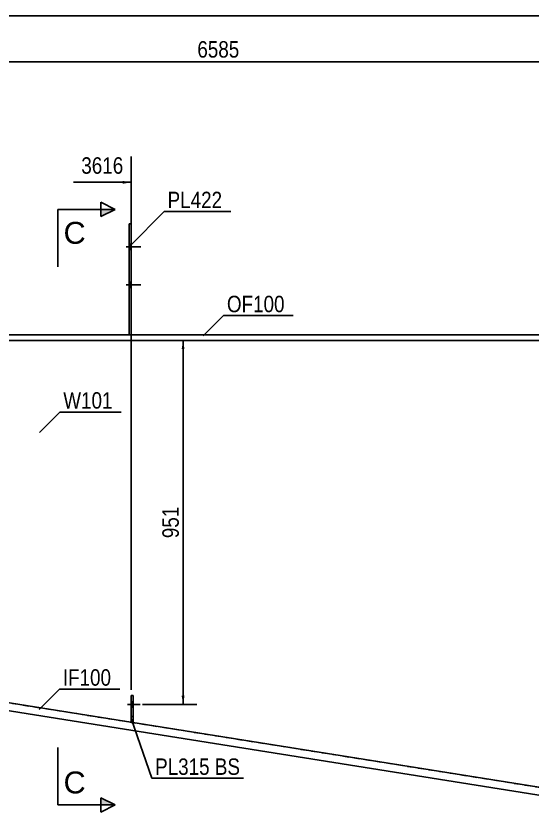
# Model space of a CAD drawing. Header units: millimetres. Extents: x -350 to 53, y -180 to 97.
# Drawn here: x -180.6 to -90.8, y -42.2 to 96.5 of the extents above; entities that cross this region are included whole.
import ezdxf

# ---------------------------------------------------------------- set-up
doc = ezdxf.new("R2010")
doc.units = ezdxf.units.MM
doc.linetypes.add('DXK_LINE_DOT1', pattern=[1.8814, 0.9407, -0.9407])
doc.linetypes.add('DXK_LINE_DOT2', pattern=[3.9198, 1.9599, -1.9599])
doc.styles.add('Arial', font='ARIAL.TTF', dxfattribs={"height": 0.2})
doc.styles.add('Arial Narrow', font='ARIALN.TTF', dxfattribs={"height": 0.2})

# ---------------------------------------------------------------- blocks, each defined once
blk = doc.blocks.new('Unknown-623466404-1210')
at = {"color": 5, "linetype": 'Continuous'}
blk.add_line((52.84, 96.55), (-347.16, 96.55), dxfattribs=at)
blk = doc.blocks.new('Part-623466404-1896 - 1826')
at = {"color": 2, "linetype": 'Continuous'}
blk.add_line((-201.64, 40), (-201.64, -20), dxfattribs=at)
at = {"color": 7, "linetype": 'DXK_LINE_DOT1'}
for p, q in [((-76.16, 40), (-201.64, 40)), ((-76.16, -40), (-76.16, 40)), ((-201.64, -20), (-76.16, -40))]:
    blk.add_line(p, q, dxfattribs=at)
blk = doc.blocks.new('Part-623466404-1869 - 1826')
at = {"color": 2, "linetype": 'Continuous'}
for p, q in [((-191, 41), (23.69, 41)), ((-191, 41), (-191, 40)), ((23.69, 41), (23.69, 40)), ((-191, 40), (23.69, 40))]:
    blk.add_line(p, q, dxfattribs=at)
blk = doc.blocks.new('Part-623466404-1906 - 1826')
at = {"color": 2, "linetype": 'Continuous'}
for p, q in [((-201.64, -20), (-201.85, -21.32)), ((-76.16, -40), (-201.64, -20)), ((-76.37, -41.32), (-201.85, -21.32)), ((-76.16, -40), (-76.37, -41.32))]:
    blk.add_line(p, q, dxfattribs=at)
blk = doc.blocks.new('Part-623466404-7665 - 1826')
at = {"color": 7, "linetype": 'DXK_LINE_DOT1'}
for p, q in [((-160.56, -21.89), (-160.56, -26.55)), ((-160.23, -21.89), (-160.56, -21.89)), ((-160.23, -26.55), (-160.23, -21.89)), ((-160.52, -26.55), (-160.23, -26.55))]:
    blk.add_line(p, q, dxfattribs=at)
blk = doc.blocks.new('Part-623466404-7661 - 1826')
at = {"color": 2, "linetype": 'Continuous'}
for p, q in [((-160.56, 60.33), (-160.9, 60.33)), ((-160.9, 60.33), (-160.9, 41)), ((-160.56, 60.33), (-160.56, 41))]:
    blk.add_line(p, q, dxfattribs=at)
at = {"color": 7, "linetype": 'DXK_LINE_DOT1'}
blk.add_line((-160.9, 41), (-160.56, 41), dxfattribs=at)
blk = doc.blocks.new('Part-623466404-7662 - 1826')
at = {"color": 2, "linetype": 'Continuous'}
for p, q in [((-160.56, -26.55), (-160.56, -21.89)), ((-160.23, -21.89), (-160.56, -21.89)), ((-160.23, -26.55), (-160.23, -21.89)), ((-160.52, -26.55), (-160.23, -26.55))]:
    blk.add_line(p, q, dxfattribs=at)
at = {"color": 7, "linetype": 'DXK_LINE_DOT1'}
for p, q in [((-160.56, -25.55), (-160.23, -25.55)), ((-160.56, -26.55), (-160.56, -26.55)), ((-160.56, -26.55), (-160.52, -26.55))]:
    blk.add_line(p, q, dxfattribs=at)
blk = doc.blocks.new('Bolt-623466404-7668 - 1826')
at = {"linetype": 'Continuous'}
for points in [[(-160.56, 55.87), (-160.56, 56.8), (-160.9, 56.8), (-160.9, 55.87)], [(-160.56, 55.87), (-160.56, 56.8), (-160.9, 56.8), (-160.9, 55.87)], [(-160.56, 49.2), (-160.56, 50.13), (-160.9, 50.13), (-160.9, 49.2)], [(-160.56, 49.2), (-160.56, 50.13), (-160.9, 50.13), (-160.9, 49.2)]]:
    blk.add_hatch(color=3, dxfattribs=at).paths.add_polyline_path(points)
at = {"color": 3, "linetype": 'Continuous'}
for p, q in [((-161.43, 56.33), (-158.9, 56.33)), ((-161.43, 56.33), (-158.9, 56.33)), ((-160.9, 56.8), (-160.56, 56.8)), ((-160.9, 56.8), (-160.56, 56.8)), ((-160.9, 55.87), (-160.56, 55.87)), ((-160.9, 55.87), (-160.56, 55.87)), ((-160.9, 50.13), (-160.56, 50.13)), ((-160.9, 50.13), (-160.56, 50.13)), ((-161.43, 49.67), (-158.9, 49.67)), ((-161.43, 49.67), (-158.9, 49.67)), ((-160.9, 49.2), (-160.56, 49.2)), ((-160.9, 49.2), (-160.56, 49.2))]:
    blk.add_line(p, q, dxfattribs=at)
blk = doc.blocks.new('Bolt-623466404-7669 - 1826')
at = {"linetype": 'Continuous'}
blk.add_hatch(color=3, dxfattribs=at).paths.add_polyline_path([(-160.23, -23.89), (-160.23, -22.95), (-160.56, -22.95), (-160.56, -23.89)])
at = {"color": 3, "linetype": 'Continuous'}
for p, q in [((-161.2, -23.42), (-159, -23.42)), ((-160.56, -22.95), (-160.23, -22.95)), ((-160.56, -23.89), (-160.23, -23.89))]:
    blk.add_line(p, q, dxfattribs=at)
blk = doc.blocks.new('Bolt-623466404-7672 - 1826')
at = {"color": 3, "linetype": 'DXK_LINE_DOT2'}
for p, q in [((-161.2, -23.42), (-159, -23.42)), ((-160.56, -22.95), (-160.23, -22.95)), ((-160.56, -23.89), (-160.23, -23.89))]:
    blk.add_line(p, q, dxfattribs=at)
blk = doc.blocks.new('StraightDimension-623466404-12931 - 1826')
at = {"linetype": 'Continuous'}
blk.add_hatch(color=7, dxfattribs=at).paths.add_polyline_path([(-162.06, 67.8), (-160.56, 67.55), (-162.06, 67.3)])
at = {"color": 7, "linetype": 'Continuous'}
for p, q in [((-160.56, -20.89), (-160.56, 72.05)), ((-170.62, 67.55), (-160.56, 67.55))]:
    blk.add_line(p, q, dxfattribs=at)
at = {"color": 0}
blk.add_wipeout([(-161.34, 68.45), (-161.34, 72.65), (-169.85, 72.65), (-169.85, 68.45)], dxfattribs=at)
at = {"color": 3, "style": 'Arial Narrow'}
blk.add_text('3616', height=2.863, dxfattribs=at).set_placement((-169.25, 69.05))
blk = doc.blocks.new('StraightDimension-623466404-3008 - 1826')
at = {"color": 7, "linetype": 'Continuous'}
blk.add_line((-326.82, 88.54), (36.03, 88.54), dxfattribs=at)
at = {"color": 0}
blk.add_wipeout([(-141.14, 88.69), (-141.14, 92.89), (-149.65, 92.89), (-149.65, 88.69)], dxfattribs=at)
at = {"color": 3, "style": 'Arial Narrow'}
blk.add_text('6585', height=2.863, dxfattribs=at).set_placement((-149.05, 89.29))
blk = doc.blocks.new('StraightDimension-623466404-8519 - 1826')
at = {"linetype": 'Continuous'}
for points in [[(-151.78, 38.5), (-151.53, 40), (-151.28, 38.5)], [(-151.28, -21.92), (-151.53, -23.42), (-151.78, -21.92)]]:
    blk.add_hatch(color=7, dxfattribs=at).paths.add_polyline_path(points)
at = {"color": 7, "linetype": 'Continuous'}
for p, q in [((-145.55, 40), (-153.78, 40)), ((-151.53, -23.42), (-151.53, 40)), ((-158.61, -23.42), (-149.13, -23.42))]:
    blk.add_line(p, q, dxfattribs=at)
at = {"color": 0}
blk.add_wipeout([(-151.68, 11.63), (-155.88, 11.63), (-155.88, 4.95), (-151.68, 4.95)], dxfattribs=at)
at = {"color": 3, "style": 'Arial Narrow'}
blk.add_text('951', height=2.863, rotation=90.0002, dxfattribs=at).set_placement((-152.28, 5.55))
blk = doc.blocks.new('Mark-623466404-1865 - 1826')
at = {"color": 0}
blk.add_wipeout([(-133.85, 44.92), (-133.85, 47.92), (-143.9, 47.92), (-143.9, 44.92)], dxfattribs=at)
blk.add_wipeout([(-133.85, 44.92), (-133.85, 47.92), (-143.9, 47.92), (-143.9, 44.92)], dxfattribs=at)
at = {"color": 7, "linetype": 'Continuous'}
for p, q in [((-148.04, 40.78), (-144.5, 44.32)), ((-144.5, 44.32), (-132.35, 44.32))]:
    blk.add_line(p, q, dxfattribs=at)
at = {"color": 3, "style": 'Arial Narrow'}
blk.add_text('OF100', height=2.863, dxfattribs=at).set_placement((-143.9, 44.92))
blk = doc.blocks.new('Mark-623466404-1892 - 1826')
at = {"color": 0}
blk.add_wipeout([(-163.8, 28.12), (-163.8, 31.12), (-172.39, 31.12), (-172.39, 28.12)], dxfattribs=at)
blk.add_wipeout([(-163.8, 28.12), (-163.8, 31.12), (-172.39, 31.12), (-172.39, 28.12)], dxfattribs=at)
at = {"color": 7, "linetype": 'Continuous'}
for p, q in [((-176.53, 23.98), (-172.99, 27.52)), ((-172.99, 27.52), (-162.3, 27.52))]:
    blk.add_line(p, q, dxfattribs=at)
at = {"color": 3, "style": 'Arial Narrow'}
blk.add_text('W101', height=2.863, dxfattribs=at).set_placement((-172.39, 28.12))
blk = doc.blocks.new('Mark-623466404-1902 - 1826')
at = {"color": 0}
blk.add_wipeout([(-164.06, -20.16), (-164.06, -17.16), (-172.47, -17.16), (-172.47, -20.16)], dxfattribs=at)
blk.add_wipeout([(-164.06, -20.16), (-164.06, -17.16), (-172.47, -17.16), (-172.47, -20.16)], dxfattribs=at)
at = {"color": 7, "linetype": 'Continuous'}
for p, q in [((-176.61, -24.3), (-173.07, -20.76)), ((-173.07, -20.76), (-162.56, -20.76))]:
    blk.add_line(p, q, dxfattribs=at)
at = {"color": 3, "style": 'Arial Narrow'}
blk.add_text('IF100', height=2.863, dxfattribs=at).set_placement((-172.47, -20.16))
blk = doc.blocks.new('SectionMark-623466404-3228 - 1826')
at = {"linetype": 'Continuous'}
for points in [[(-165.84, 61.59), (-165.84, 62.84), (-163.34, 62.84)], [(-165.84, -40.93), (-165.84, -39.68), (-163.34, -40.93)]]:
    blk.add_hatch(color=30, dxfattribs=at).paths.add_polyline_path(points)
at = {"color": 30, "linetype": 'Continuous'}
for p, q in [((-165.84, 61.59), (-165.84, 64.09)), ((-165.84, 64.09), (-163.34, 62.84)), ((-173.34, 62.84), (-173.34, 52.84)), ((-173.34, 62.84), (-163.34, 62.84)), ((-163.34, 62.84), (-165.84, 61.59)), ((-173.34, -40.93), (-173.34, -30.93)), ((-163.34, -40.93), (-165.84, -39.68)), ((-165.84, -39.68), (-165.84, -42.18)), ((-173.34, -40.93), (-163.34, -40.93)), ((-163.34, -40.93), (-165.84, -42.18))]:
    blk.add_line(p, q, dxfattribs=at)
at = {"color": 0, "linetype": 'Continuous'}
for points in [[(-168.49, 56.84), (-168.49, 60.84), (-172.34, 60.84), (-172.34, 56.84)], [(-168.49, -38.93), (-168.49, -34.93), (-172.34, -34.93), (-172.34, -38.93)]]:
    blk.add_wipeout(points, dxfattribs=at)
at = {"color": 96, "linetype": 'Continuous', "style": 'Arial'}
for p in [(-172.34, 56.84), (-172.34, -38.93)]:
    blk.add_text('C', height=3.82, dxfattribs=at).set_placement(p)
blk = doc.blocks.new('MarkSet-623466404-7736 - 1826')
at = {"color": 0}
for points in [[(-146.9, -35.7), (-146.9, -32.7), (-156.4, -32.7), (-156.4, -35.7)], [(-141.61, -35.7), (-141.61, -32.7), (-146, -32.7), (-146, -35.7)]]:
    blk.add_wipeout(points, dxfattribs=at)
for points in [[(-146.9, -35.7), (-146.9, -32.7), (-156.4, -32.7), (-156.4, -35.7)], [(-141.61, -35.7), (-141.61, -32.7), (-146, -32.7), (-146, -35.7)]]:
    blk.add_wipeout(points, dxfattribs=at)
at = {"color": 7, "linetype": 'Continuous'}
for p, q in [((-160.5, -26.04), (-157, -36.3)), ((-157, -36.3), (-141.01, -36.3))]:
    blk.add_line(p, q, dxfattribs=at)
at = {"color": 3, "style": 'Arial Narrow'}
for s, p in [('PL315', (-156.4, -35.7)), ('BS', (-146, -35.7))]:
    blk.add_text(s, height=2.863, dxfattribs=at).set_placement(p)
blk = doc.blocks.new('Mark-623466404-7744 - 1826')
at = {"color": 0}
blk.add_wipeout([(-144.73, 63.05), (-144.73, 66.05), (-154.23, 66.05), (-154.23, 63.05)], dxfattribs=at)
blk.add_wipeout([(-144.73, 63.05), (-144.73, 66.05), (-154.23, 66.05), (-154.23, 63.05)], dxfattribs=at)
at = {"color": 7, "linetype": 'Continuous'}
for p, q in [((-160.81, 56.44), (-154.83, 62.45)), ((-154.83, 62.45), (-143.23, 62.45))]:
    blk.add_line(p, q, dxfattribs=at)
at = {"color": 3, "style": 'Arial Narrow'}
blk.add_text('PL422', height=2.863, dxfattribs=at).set_placement((-154.23, 63.05))

msp = doc.modelspace()

# ---------------------------------------------------------------- block references
for name in ['Unknown-623466404-1210', 'Part-623466404-7661 - 1826', 'Bolt-623466404-7668 - 1826', 'Part-623466404-1869 - 1826', 'Part-623466404-1896 - 1826', 'Part-623466404-1906 - 1826', 'Part-623466404-7665 - 1826', 'Part-623466404-7662 - 1826', 'Bolt-623466404-7669 - 1826', 'Bolt-623466404-7672 - 1826']:
    msp.add_blockref(name, (0, 0))

# ---------------------------------------------------------------- next in the draw order: block references
for name in ['StraightDimension-623466404-12931 - 1826', 'MarkSet-623466404-7736 - 1826']:
    msp.add_blockref(name, (0, 0))

# ---------------------------------------------------------------- next in the draw order: block references
msp.add_blockref('StraightDimension-623466404-3008 - 1826', (0, 0))

# ---------------------------------------------------------------- next in the draw order: block references
for name in ['Mark-623466404-7744 - 1826', 'Mark-623466404-1865 - 1826', 'StraightDimension-623466404-8519 - 1826', 'Mark-623466404-1892 - 1826', 'Mark-623466404-1902 - 1826']:
    msp.add_blockref(name, (0, 0))

# ---------------------------------------------------------------- next in the draw order: block references
msp.add_blockref('SectionMark-623466404-3228 - 1826', (0, 0))

doc.saveas('drawing.dxf')
